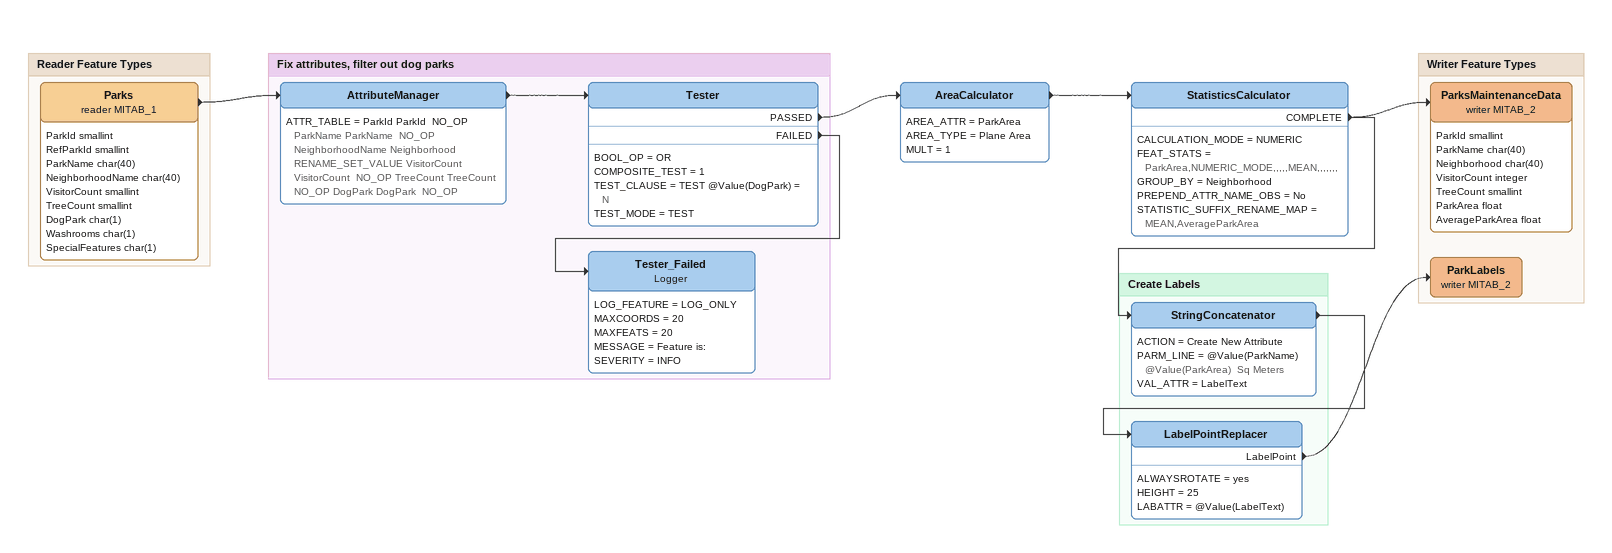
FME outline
AreaCalculator
    AREA_ATTR = ParkArea
    AREA_TYPE = Plane Area
    MULT = 1
    -> StatisticsCalculator
StatisticsCalculator
    CALCULATION_MODE = NUMERIC
    FEAT_STATS = ParkArea,NUMERIC_MODE,,,,,MEAN,,,,,,,
    GROUP_BY = Neighborhood
    PREPEND_ATTR_NAME_OBS = No
    STATISTIC_SUFFIX_RENAME_MAP = MEAN,AverageParkArea
    COMPLETE -> ParksMaintenanceData (writer MITAB_2)
    COMPLETE -> StringConcatenator

Bookmark: Reader Feature Types
Parks (reader MITAB_1)
    attributes: ParkId smallint, RefParkId smallint, ParkName char(40), NeighborhoodName char(40), VisitorCount smallint, TreeCount smallint, DogPark char(1), Washrooms char(1), SpecialFeatures char(1)
    -> AttributeManager

Bookmark: Fix attributes, filter out dog parks
AttributeManager
    ATTR_TABLE = ParkId ParkId  NO_OP ParkName ParkName  NO_OP NeighborhoodName Neighborhood  RENAME_SET_VALUE VisitorCount VisitorCount  NO_OP TreeCount TreeCount  NO_OP DogPark DogPark  NO_OP
    -> Tester
Tester
    BOOL_OP = OR
    COMPOSITE_TEST = 1
    TEST_CLAUSE = TEST @Value(DogPark) = N
    TEST_MODE = TEST
    PASSED -> AreaCalculator
    FAILED -> Tester_Failed
Tester_Failed: Logger
    LOG_FEATURE = LOG_ONLY
    MAXCOORDS = 20
    MAXFEATS = 20
    MESSAGE = Feature is:
    SEVERITY = INFO

Bookmark: Writer Feature Types
ParksMaintenanceData (writer MITAB_2)
    attributes: ParkId smallint, ParkName char(40), Neighborhood char(40), VisitorCount integer, TreeCount smallint, ParkArea float, AverageParkArea float
ParkLabels (writer MITAB_2)

Bookmark: Create Labels
StringConcatenator
    ACTION = Create New Attribute
    PARM_LINE = @Value(ParkName)  @Value(ParkArea)  Sq Meters
    VAL_ATTR = LabelText
    -> LabelPointReplacer
LabelPointReplacer
    ALWAYSROTATE = yes
    HEIGHT = 25
    LABATTR = @Value(LabelText)
    LabelPoint -> ParkLabels (writer MITAB_2)
